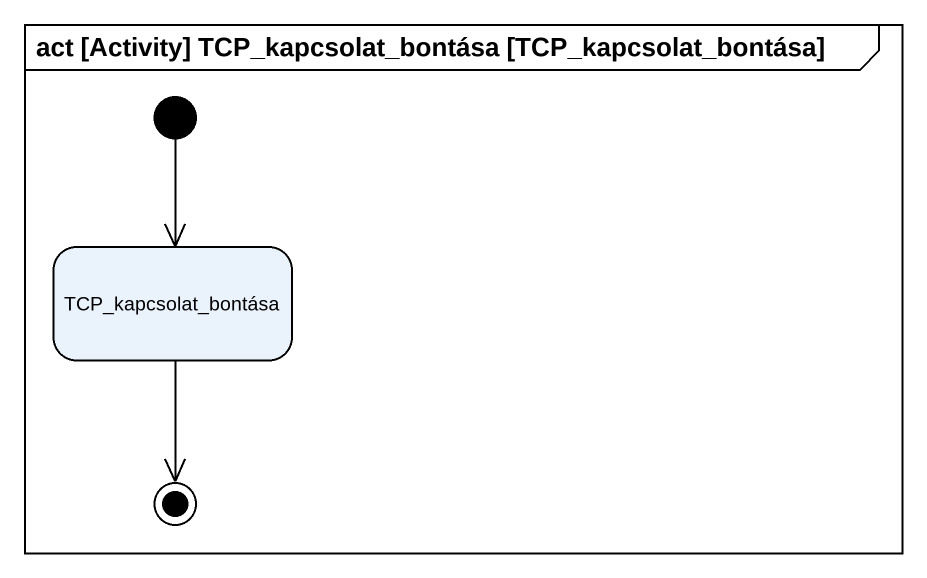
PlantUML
@startuml
mainframe act [Activity] TCP_kapcsolat_bontása [TCP_kapcsolat_bontása]
hide empty description
state TCP_kapcsolat_bontása
[*] --> TCP_kapcsolat_bontása
TCP_kapcsolat_bontása --> [*]
@enduml
